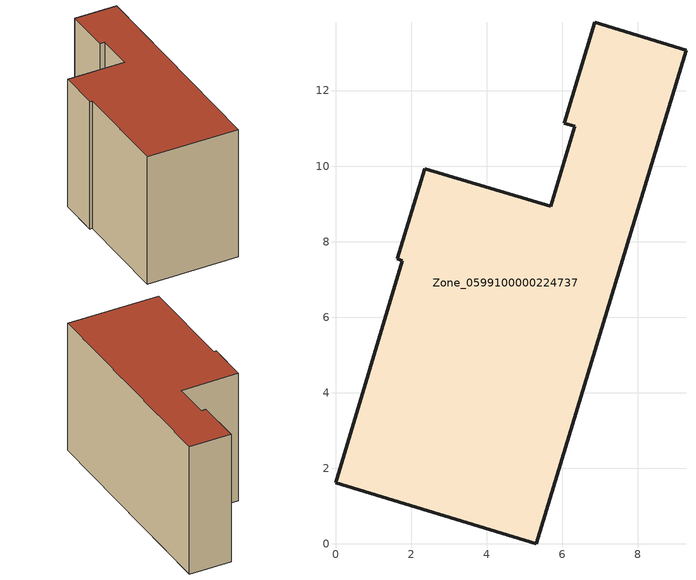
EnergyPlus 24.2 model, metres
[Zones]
Zone_0599100000224737
 floor ground (C_G): 1.77,7.5 1.64,7.54 2.36,9.93 5.7,8.93 6.34,11.05 6.06,11.13 6.86,13.81 9.28,13.07 5.32,0 0,1.62 z0
 wall outside (C_F): 9.28,13.07 6.86,13.81 6.06,11.13 6.34,11.05 5.7,8.93 2.36,9.93 1.64,7.54 1.77,7.5 0,1.62 5.32,0 9.28,13.07 z0:8.15
 roof outside (C_R): 6.06,11.13 6.34,11.05 5.7,8.93 2.36,9.93 1.64,7.54 1.77,7.5 0,1.62 5.32,0 9.28,13.07 6.86,13.81 z8.15
[BUILDING]
Pand.0599100000224737: North Axis=0; Terrain=City; Loads Convergence Tolerance Value=0.04; Temperature Convergence Tolerance Value=0.4; Solar Distribution=FullExterior; Maximum Number of Warmup Days=25; Minimum Number of Warmup Days=1
[Site:Location]
Rotterdam.The.Hague.AP_ZH_NLD Design_Conditions: Latitude=51.96; Longitude=4.45; Time Zone=1; Elevation=-4.5
[SITE:GROUNDTEMPERATURE:BUILDINGSURFACE]
18, 18, 18, 18, 18, 18, 18, 18, 18, 18, 18, 18
[MATERIAL] Thermal Absorptance=0.9; Solar Absorptance=0.7; Visible Absorptance=0.7
Name | Roughness | Thickness | Conductivity | Density | Specific Heat
G.TI.1975-1991 | MediumSmooth | 0.15 | 0.288461 | 540 | 1210
F.TI.1975-1991 | Rough | 0.3 | 0.230769 | 1920 | 840
R.TI.1975-1991 | MediumRough | 0.2 | 0.153846 | 1500 | 1000
[CONSTRUCTION]
C_G: G.TI.1975-1991
C_F: F.TI.1975-1991
C_R: R.TI.1975-1991
[ZONE]
Zone_0599100000224737: Type=1; Multiplier=1; Ceiling Height=Autocalculate; Volume=Autocalculate; Floor Area=autocalculate; Part of Total Floor Area=Yes
[ZONEINFILTRATION:DESIGNFLOWRATE]
Infil_Zone_0599100000224737: Zone or ZoneList or Space or SpaceList=Zone_0599100000224737; Schedule=AlwaysOn; Design Flow Rate Calculation Method=Flow/Area; Flow Rate per Floor Area=0.003; Constant Term Coefficient=1; Temperature Term Coefficient=0; Velocity Term Coefficient=0; Velocity Squared Term Coefficient=0
[HVACTEMPLATE:ZONE:IDEALLOADSAIRSYSTEM]
Zone_0599100000224737: Maximum Heating Supply Air Temperature=50; Minimum Cooling Supply Air Temperature=13; Maximum Heating Supply Air Humidity Ratio=0.0156; Minimum Cooling Supply Air Humidity Ratio=0.0077; Heating Limit=NoLimit; Cooling Limit=NoLimit; Dehumidification Control Type=ConstantSensibleHeatRatio; Cooling Sensible Heat Ratio=0.7; Dehumidification Setpoint=60; Humidification Control Type=None; Humidification Setpoint=30; Outdoor Air Method=None; Outdoor Air Flow Rate per Person=0.00944; Outdoor Air Flow Rate per Zone Floor Area=0; Outdoor Air Flow Rate per Zone=0; Demand Controlled Ventilation Type=None; Outdoor Air Economizer Type=NoEconomizer; Heat Recovery Type=None; Sensible Heat Recovery Effectiveness=0.7; Latent Heat Recovery Effectiveness=0.65
[ZONECONTROL:THERMOSTAT]
ThermostatControl_Zone_0599100000224737: Zone or ZoneList=Zone_0599100000224737; Control Type Schedule=DualSetpointControlType; Control 1=Thermostat_Zone_0599100000224737; Temperature Difference Between Cutout And Setpoint=0
[THERMOSTATSETPOINT:DUALSETPOINT]
Thermostat_Zone_0599100000224737: Heating Setpoint Temperature Schedule=HeatingSetpoint_Zone_0599100000224737; Cooling Setpoint Temperature Schedule=CoolingSetpoint_Zone_0599100000224737
[SCHEDULE:COMPACT]
HeatingSetpoint_Zone_0599100000224737: Through: 12/31, For: AllDays, Until: 24:00, 21
CoolingSetpoint_Zone_0599100000224737: Through: 12/31, For: AllDays, Until: 24:00, 24
DualSetpointControlType: Through: 12/31, For: AllDays, Until: 24:00, 4
AlwaysOn: Through: 12/31, For: AllDays, Until: 24:00, 1
